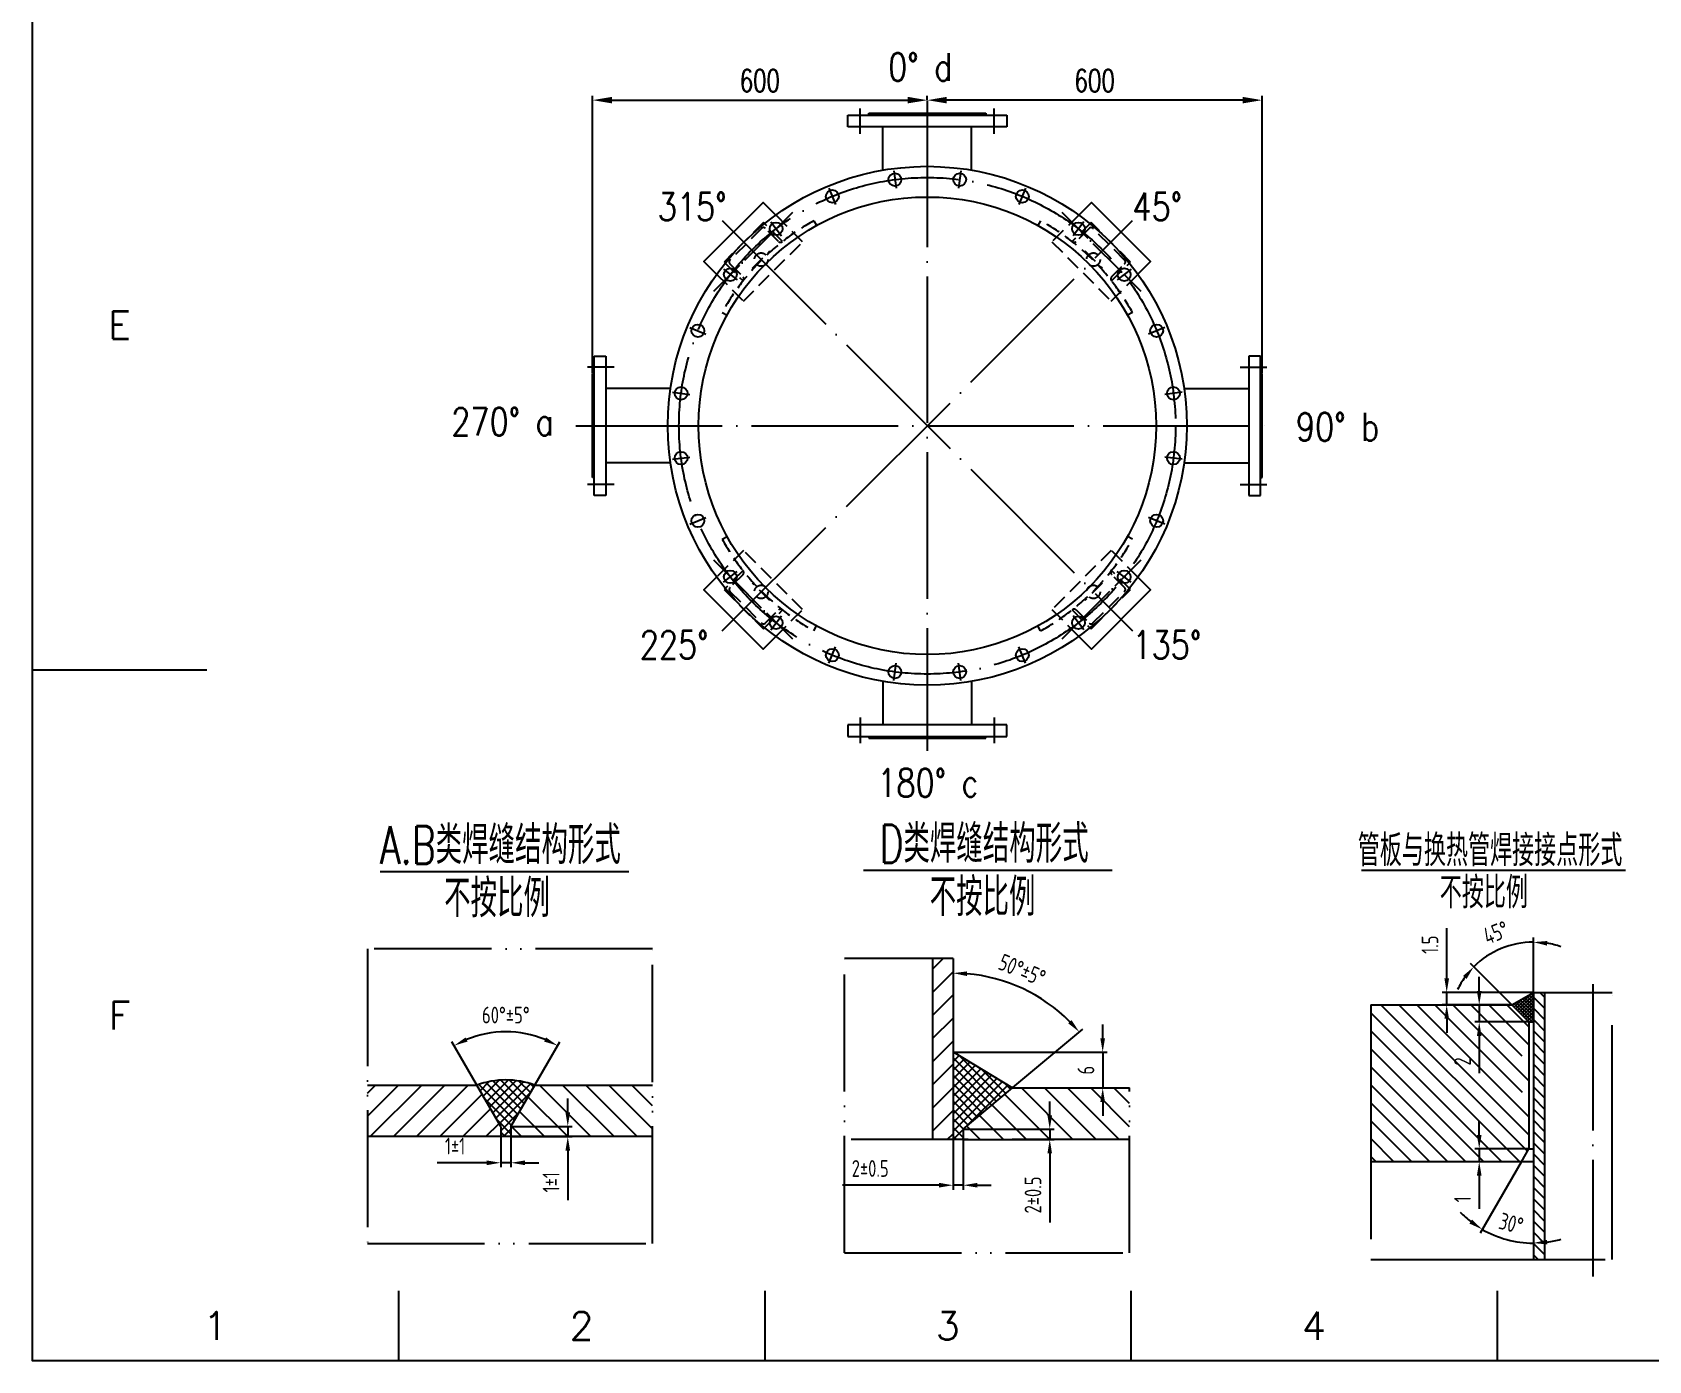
# Model space of a CAD drawing. Extents: x 85951 to 91201, y 374 to 7799.
# Drawn here: x 85951 to 88848, y 374 to 2754 of the extents above; entities that cross this region are included whole.
import ezdxf
from ezdxf.enums import TextEntityAlignment as Align

# ---------------------------------------------------------------- set-up
doc = ezdxf.new("R2010")
doc.units = 0
doc.header["$LTSCALE"] = 420
doc.header["$MEASUREMENT"] = 0
for name, pattern in [('CENTER', [2, 1.25, -0.25, 0.25, -0.25]), ('CENTER1', [0.75, 0.625, -0.0625, 0, -0.0625]), ('CENTER3', [0.375, 0.3125, -0.03125, 0, -0.03125]), ('CENTERX2', [1.5, 1.25, -0.125, 0, -0.125]), ('DASHED', [0.75, 0.5, -0.25]), ('DIVIDE1', [0.6875, 0.5, -0.0625, 0, -0.0625, 0, -0.0625]), ('DIVIDEX2', [1.375, 1, -0.125, 0, -0.125, 0, -0.125])]:
    doc.linetypes.add(name, pattern=pattern)
doc.layers.get('0').update_dxf_attribs({"linetype": 'CONTINUOUS'})
doc.layers.get('DEFPOINTS').update_dxf_attribs({"linetype": 'CONTINUOUS'})
for name, color, linetype in [('1轮廓实线层', 7, 'CONTINUOUS'), ('3中心线层', 1, 'CENTER'), ('4虚线层', 6, 'DASHED'), ('A', 2, 'CONTINUOUS'), ('B', 7, 'CONTINUOUS'), ('C1', 1, 'CENTER1'), ('C3', 1, 'CENTER3'), ('D', 4, 'DIVIDEX2'), ('D1', 4, 'DIVIDE1')]:
    doc.layers.add(name, color=color, linetype=linetype)
doc.styles.add('HZ', font='ROMANS.SHX', dxfattribs={"width": 0.7, "bigfont": 'hztxt.shx'})
doc.styles.add('HZTXT', font='isocp.shx', dxfattribs={"width": 0.8, "bigfont": 'HZTXT.shx'})
doc.styles.add('PC_TEXTSTYLE', font='romans.shx', dxfattribs={"width": 0.8, "bigfont": 'hzfs.shx'})
doc.styles.get("Standard").update_dxf_attribs({"font": 'isocp.shx', "width": 0.707, "bigfont": 'hztxt.shx'})
doc.styles.add('TH_GBDIM', font='romans.shx', dxfattribs={"width": 0.8, "bigfont": 'gbcbig.shx'})
doc.dimstyles.new('STANDARD_WS$0', dxfattribs={"dimtxt": 2.5, "dimasz": 2.5, "dimexe": 1.25, "dimexo": 0.625, "dimtad": 1, "dimdec": 4, "dimdsep": 46, "dimtxsty": 'Standard', "dimcen": 2.5, "dimadec": 0, "dimazin": 0, "dimtfac": 1, "dimtdec": 4, "dimtmove": 0, "dimatfit": 0, "dimfxl": 0, "dimtolj": 1, "dimtzin": 0, "dimarcsym": 0})
doc.dimstyles.new('STANDARD_WS$2', dxfattribs={"dimtxt": 2.5, "dimasz": 2.5, "dimexe": 1.25, "dimexo": 0.625, "dimtad": 3, "dimtih": 1, "dimtoh": 1, "dimdec": 4, "dimdsep": 46, "dimtxsty": 'Standard', "dimcen": 2.5, "dimadec": 4, "dimazin": 0, "dimtfac": 1, "dimtdec": 4, "dimtmove": 0, "dimatfit": 3, "dimfxl": 0, "dimtolj": 1, "dimtzin": 0, "dimarcsym": 0})

# ---------------------------------------------------------------- blocks, each defined once
blk = doc.blocks.new('*D273')
at = {"layer": 'B', "color": 0, "lineweight": -2}
for p, q in [((86954.9, 2142.7), (86954.9, 2640.8)), ((87554.9, 2632.8), (87554.9, 2640.8)), ((86989.9, 2632.8), (87519.9, 2632.8))]:
    blk.add_line(p, q, dxfattribs=at)
at = {"layer": 'B', "color": 0}
for points in [[(86989.9, 2638.7), (86989.9, 2627), (86954.9, 2632.8)], [(87519.9, 2638.7), (87519.9, 2627), (87554.9, 2632.8)]]:
    blk.add_solid(points, dxfattribs=at)
at = {"layer": 'DEFPOINTS', "color": 0}
for p in [(87554.9, 2632.8), (87554.9, 2631.8), (86954.9, 2141.7)]:
    blk.add_point(p, dxfattribs=at)
at = {"layer": 'B', "color": 0, "insert": (87254.9, 2667.8), "char_height": 40, "attachment_point": 5, "style": 'HZ'}
blk.add_mtext('\\A1;600', dxfattribs=at)
blk = doc.blocks.new('*D274')
at = {"layer": 'B', "color": 0, "lineweight": -2}
for p, q in [((87554.9, 2632.8), (87554.9, 2640.8)), ((88154.9, 2142.7), (88154.9, 2640.8)), ((88119.9, 2632.8), (87589.9, 2632.8))]:
    blk.add_line(p, q, dxfattribs=at)
at = {"layer": 'B', "color": 0}
for points in [[(87589.9, 2638.7), (87589.9, 2627), (87554.9, 2632.8)], [(88119.9, 2638.7), (88119.9, 2627), (88154.9, 2632.8)]]:
    blk.add_solid(points, dxfattribs=at)
at = {"layer": 'DEFPOINTS', "color": 0}
for p in [(87554.9, 2632.8), (87554.9, 2631.8), (88154.9, 2141.7)]:
    blk.add_point(p, dxfattribs=at)
at = {"layer": 'B', "color": 0, "insert": (87854.9, 2667.8), "char_height": 40, "attachment_point": 5, "style": 'HZ'}
blk.add_mtext('\\A1;600', dxfattribs=at)
blk = doc.blocks.new('*D286')
at = {"layer": 'B', "color": 0, "lineweight": -2}
blk.add_line((87708.4, 862.9), (87833.4, 967.8), dxfattribs=at)
blk.add_arc((87601.1, 772.8), 295.3, 44.8523, 85.1477, dxfattribs=at)
at = {"layer": 'B', "color": 0}
for points in [[(87625.9, 1062.9), (87626.2, 1071.2), (87601.1, 1068.1)], [(87813.5, 983.9), (87807.3, 978.3), (87827.3, 962.7)]]:
    blk.add_solid(points, dxfattribs=at)
at = {"layer": 'DEFPOINTS', "color": 0}
for p in [(87601.1, 1098.8), (87763.3, 1019.6), (87707.6, 862.3), (87619.5, 788.3), (87601.1, 769.9)]:
    blk.add_point(p, dxfattribs=at)
at = {"layer": 'B', "color": 0, "insert": (87724.9, 1073.7), "char_height": 30, "attachment_point": 5, "rotation": 337.6302, "style": 'HZTXT'}
blk.add_mtext('\\A1;50%%d%%p{}{}5%%d', dxfattribs=at)
blk = doc.blocks.new('*D289')
at = {"layer": 'B', "color": 0, "lineweight": -2}
for p, q in [((87774.4, 813.3), (87774.4, 838.3)), ((87620.5, 788.3), (87782.4, 788.3)), ((87774.4, 788.3), (87774.4, 769.9)), ((87620.5, 769.9), (87782.4, 769.9)), ((87774.4, 744.9), (87774.4, 621.1))]:
    blk.add_line(p, q, dxfattribs=at)
at = {"layer": 'B', "color": 0}
for points in [[(87770.2, 813.3), (87778.5, 813.3), (87774.4, 788.3)], [(87770.2, 744.9), (87778.5, 744.9), (87774.4, 769.9)]]:
    blk.add_solid(points, dxfattribs=at)
at = {"layer": 'DEFPOINTS', "color": 0}
for p in [(87619.5, 788.3), (87619.5, 769.9), (87774.4, 769.9)]:
    blk.add_point(p, dxfattribs=at)
at = {"layer": 'B', "color": 0, "insert": (87744.4, 670.5), "char_height": 30, "attachment_point": 5, "rotation": 90, "style": 'HZTXT'}
blk.add_mtext('\\A1;2%%p0.5{}{}', dxfattribs=at)
blk = doc.blocks.new('*D291')
at = {"layer": 'B', "color": 0, "lineweight": -2}
for p, q in [((86910.6, 818.5), (86910.6, 843.5)), ((86809.8, 793.5), (86918.6, 793.5)), ((86910.6, 793.5), (86910.6, 775.1)), ((86809.8, 775.1), (86918.6, 775.1)), ((86910.6, 750.1), (86910.6, 661.5))]:
    blk.add_line(p, q, dxfattribs=at)
at = {"layer": 'B', "color": 0}
for points in [[(86906.4, 818.5), (86914.8, 818.5), (86910.6, 793.5)], [(86906.4, 750.1), (86914.8, 750.1), (86910.6, 775.1)]]:
    blk.add_solid(points, dxfattribs=at)
at = {"layer": 'DEFPOINTS', "color": 0}
for p in [(86808.8, 793.5), (86808.8, 775.1), (86910.6, 775.1)]:
    blk.add_point(p, dxfattribs=at)
at = {"layer": 'B', "color": 0, "insert": (86880.6, 693.3), "char_height": 30, "attachment_point": 5, "rotation": 90, "style": 'HZTXT'}
blk.add_mtext('\\A1;1%%p1{}{}', dxfattribs=at)
blk = doc.blocks.new('*D288')
at = {"layer": 'B', "color": 0, "lineweight": -2}
for p, q in [((86790.4, 774.1), (86790.4, 720.2)), ((86808.8, 774.1), (86808.8, 720.2)), ((86765.4, 728.2), (86676.8, 728.2)), ((86808.8, 728.2), (86790.4, 728.2)), ((86833.8, 728.2), (86858.8, 728.2))]:
    blk.add_line(p, q, dxfattribs=at)
at = {"layer": 'B', "color": 0}
for points in [[(86765.4, 732.4), (86765.4, 724), (86790.4, 728.2)], [(86833.8, 732.4), (86833.8, 724), (86808.8, 728.2)]]:
    blk.add_solid(points, dxfattribs=at)
at = {"layer": 'DEFPOINTS', "color": 0}
for p in [(86790.4, 775.1), (86808.8, 775.1), (86790.4, 728.2)]:
    blk.add_point(p, dxfattribs=at)
at = {"layer": 'B', "color": 0, "insert": (86708.6, 758.2), "char_height": 30, "attachment_point": 5, "style": 'HZTXT'}
blk.add_mtext('\\A1;1%%p1{}{}', dxfattribs=at)
blk = doc.blocks.new('*D290')
at = {"layer": 'B', "color": 0, "lineweight": -2}
for p, q in [((87601.1, 768.9), (87601.1, 680)), ((87619.5, 768.9), (87619.5, 680)), ((87576.1, 688), (87403.2, 688)), ((87619.5, 688), (87601.1, 688)), ((87644.5, 688), (87669.5, 688))]:
    blk.add_line(p, q, dxfattribs=at)
at = {"layer": 'B', "color": 0}
for points in [[(87576.1, 692.2), (87576.1, 683.8), (87601.1, 688)], [(87644.5, 692.2), (87644.5, 683.8), (87619.5, 688)]]:
    blk.add_solid(points, dxfattribs=at)
at = {"layer": 'DEFPOINTS', "color": 0}
for p in [(87601.1, 769.9), (87619.5, 769.9), (87619.5, 688)]:
    blk.add_point(p, dxfattribs=at)
at = {"layer": 'B', "color": 0, "insert": (87452.6, 718), "char_height": 30, "attachment_point": 5, "style": 'HZTXT'}
blk.add_mtext('\\A1;2%%p0.5{}{}', dxfattribs=at)
blk = doc.blocks.new('*D285')
at = {"layer": 'B', "color": 0, "lineweight": -2}
for p, q in [((86747.2, 868.3), (86702.8, 945.1)), ((86852, 868.3), (86896.3, 945.1))]:
    blk.add_line(p, q, dxfattribs=at)
blk.add_arc((86799.6, 777.5), 185.5, 67.7277, 112.2723, dxfattribs=at)
at = {"layer": 'B', "color": 0}
for points in [[(86731.1, 945.5), (86727.5, 952.9), (86706.8, 938.2)], [(86871.7, 952.9), (86868.1, 945.5), (86892.3, 938.2)]]:
    blk.add_solid(points, dxfattribs=at)
at = {"layer": 'DEFPOINTS', "color": 0}
for p in [(86831.8, 960.2), (86747.7, 867.4), (86851.5, 867.4), (86790.4, 793.5), (86808.8, 793.5)]:
    blk.add_point(p, dxfattribs=at)
at = {"layer": 'B', "color": 0, "insert": (86799.6, 993), "char_height": 30, "attachment_point": 5, "style": 'HZTXT'}
blk.add_mtext('\\A1;60%%d%%p{}{}5%%d', dxfattribs=at)
blk = doc.blocks.new('*D287')
at = {"layer": 'B', "color": 0, "lineweight": -2}
for p, q in [((87869.3, 951.2), (87869.3, 976.2)), ((87603.2, 926.2), (87877.3, 926.2)), ((87869.3, 926.2), (87869.3, 862.3)), ((87708.6, 862.3), (87877.3, 862.3)), ((87869.3, 837.3), (87869.3, 812.3))]:
    blk.add_line(p, q, dxfattribs=at)
at = {"layer": 'B', "color": 0}
for points in [[(87865.1, 951.2), (87873.4, 951.2), (87869.3, 926.2)], [(87865.1, 837.3), (87873.4, 837.3), (87869.3, 862.3)]]:
    blk.add_solid(points, dxfattribs=at)
at = {"layer": 'DEFPOINTS', "color": 0}
for p in [(87602.2, 926.2), (87707.6, 862.3), (87869.3, 862.3)]:
    blk.add_point(p, dxfattribs=at)
at = {"layer": 'B', "color": 0, "insert": (87839.3, 894.2), "char_height": 30, "attachment_point": 5, "rotation": 90, "style": 'HZTXT'}
blk.add_mtext('\\A1;6{}{}', dxfattribs=at)
blk = doc.blocks.new('*D293')
at = {"layer": 'B', "color": 0, "lineweight": -2}
for p, q in [((88544.1, 778.3), (88544.1, 803.3)), ((88632, 753.3), (88536.1, 753.3)), ((88544.1, 753.3), (88544.1, 730.2)), ((88618.7, 730.2), (88536.1, 730.2)), ((88544.1, 705.2), (88544.1, 645.4))]:
    blk.add_line(p, q, dxfattribs=at)
at = {"layer": 'B', "color": 0}
for points in [[(88539.9, 778.3), (88548.3, 778.3), (88544.1, 753.3)], [(88539.9, 705.2), (88548.3, 705.2), (88544.1, 730.2)]]:
    blk.add_solid(points, dxfattribs=at)
at = {"layer": 'DEFPOINTS', "color": 0}
for p in [(88633, 753.3), (88544.1, 730.2), (88619.7, 730.2)]:
    blk.add_point(p, dxfattribs=at)
at = {"layer": 'B', "color": 0, "insert": (88514.1, 662.8), "char_height": 30, "attachment_point": 5, "rotation": 90, "style": 'HZTXT'}
blk.add_mtext('\\A1;1', dxfattribs=at)
blk = doc.blocks.new('*D282')
at = {"layer": 'B', "color": 0, "lineweight": -2}
blk.add_line((88619.2, 729.3), (88545.6, 601.9), dxfattribs=at)
for start, end in [(224.3204, 232.1602), (240, 270), (277.8398, 285.6796)]:
    blk.add_arc((88641.1, 767.2), 182.9, start, end, dxfattribs=at)
at = {"layer": 'B', "color": 0}
for points in [[(88531.2, 626.2), (88526.6, 619.3), (88549.6, 608.8)], [(88666.3, 581.9), (88665.7, 590.2), (88641.1, 584.3)]]:
    blk.add_solid(points, dxfattribs=at)
at = {"layer": 'DEFPOINTS', "color": 0}
for p in [(88641.1, 1033.6), (88633, 753.3), (88619.7, 730.2), (88578.5, 595.3), (88641.1, 555)]:
    blk.add_point(p, dxfattribs=at)
at = {"layer": 'B', "color": 0, "insert": (88601.5, 619.5), "char_height": 30, "attachment_point": 5, "rotation": 345, "style": 'HZTXT'}
blk.add_mtext('\\A1;30°{}{}', dxfattribs=at)
blk = doc.blocks.new('*D283')
at = {"layer": 'B', "color": 0, "lineweight": -2}
for p, q in [((88641.1, 1034.6), (88641.1, 1131.7)), ((88601.7, 1012.1), (88528.7, 1085.1))]:
    blk.add_line(p, q, dxfattribs=at)
for start, end in [(90, 135), (71.0004, 80.5002), (144.4998, 153.9996)]:
    blk.add_arc((88641.1, 972.7), 151, start, end, dxfattribs=at)
at = {"layer": 'B', "color": 0}
for points in [[(88665.6, 1117.4), (88666.3, 1125.7), (88641.1, 1123.7)], [(88515, 1063.1), (88521.3, 1057.7), (88534.3, 1079.4)]]:
    blk.add_solid(points, dxfattribs=at)
at = {"layer": 'DEFPOINTS', "color": 0}
for p in [(88565.6, 1103.4), (88641.1, 1033.6), (88602.4, 1011.4), (88633.1, 980.6), (88641.1, 555)]:
    blk.add_point(p, dxfattribs=at)
at = {"layer": 'B', "color": 0, "insert": (88574.1, 1140.8), "char_height": 30, "attachment_point": 5, "rotation": 21.7264, "style": 'HZTXT'}
blk.add_mtext('\\A1;45°', dxfattribs=at)
blk = doc.blocks.new('*D281')
at = {"layer": 'B', "color": 0, "lineweight": -2}
for p, q in [((88485.8, 1058.6), (88485.8, 1149)), ((88640.1, 1033.6), (88477.8, 1033.6)), ((88485.8, 1011.3), (88485.8, 1033.6)), ((88601.3, 1011.3), (88477.8, 1011.3)), ((88485.8, 986.3), (88485.8, 961.3))]:
    blk.add_line(p, q, dxfattribs=at)
at = {"layer": 'B', "color": 0}
for points in [[(88481.7, 1058.6), (88490, 1058.6), (88485.8, 1033.6)], [(88481.7, 986.3), (88490, 986.3), (88485.8, 1011.3)]]:
    blk.add_solid(points, dxfattribs=at)
at = {"layer": 'DEFPOINTS', "color": 0}
for p in [(88641.1, 1033.6), (88485.8, 1011.3), (88602.3, 1011.3)]:
    blk.add_point(p, dxfattribs=at)
at = {"layer": 'B', "color": 0, "insert": (88455.8, 1119.1), "char_height": 30, "attachment_point": 5, "rotation": 90, "style": 'HZTXT'}
blk.add_mtext('\\A1;1.5{}{}', dxfattribs=at)
blk = doc.blocks.new('*D292')
at = {"layer": 'B', "color": 0, "lineweight": -2}
for p, q in [((88544.1, 1036.3), (88544.1, 1061.3)), ((88601.3, 1011.3), (88536.1, 1011.3)), ((88544.1, 1011.3), (88544.1, 980.6)), ((88632, 980.6), (88536.1, 980.6)), ((88544.1, 955.6), (88544.1, 889))]:
    blk.add_line(p, q, dxfattribs=at)
at = {"layer": 'B', "color": 0}
for points in [[(88539.9, 1036.3), (88548.3, 1036.3), (88544.1, 1011.3)], [(88539.9, 955.6), (88548.3, 955.6), (88544.1, 980.6)]]:
    blk.add_solid(points, dxfattribs=at)
at = {"layer": 'DEFPOINTS', "color": 0}
for p in [(88602.3, 1011.3), (88544.1, 980.6), (88633, 980.6)]:
    blk.add_point(p, dxfattribs=at)
at = {"layer": 'B', "color": 0, "insert": (88514.1, 909.8), "char_height": 30, "attachment_point": 5, "rotation": 90, "style": 'HZTXT'}
blk.add_mtext('\\A1;2{}{}', dxfattribs=at)

msp = doc.modelspace()

# ---------------------------------------------------------------- hatches: boundary and pattern name
at = {"layer": 'B'}
h = msp.add_hatch(dxfattribs=at)
h.set_pattern_fill('ANSI37', color=256, scale=1.347192, style=0)
h.set_pattern_definition([(45, (84042.7083, -1264.3985), (-3.0245323, 3.0245323), []), (135, (84042.7083, -1264.3985), (-3.0245323, -3.0245323), [])])
h.paths.add_polyline_path([(88633, 980.6), (88641.1, 980.6), (88641.1, 1033.6), (88602.3, 1011.3)])
h = msp.add_hatch(dxfattribs=at)
h.set_pattern_fill('ANSI31', color=256, scale=4.46966, angle=90, style=0)
h.set_pattern_definition([(135, (86222.636, -249.199), (-10.03467, -10.03467), [])])
h.paths.add_polyline_path([(88661.1, 1033.6), (88641.1, 1033.6), (88641.1, 555), (88661.1, 555)])
h = msp.add_hatch(dxfattribs=at)
h.set_pattern_fill('ANSI31', color=256, scale=182.25, angle=90, style=0)
h.set_pattern_definition([(135, (35736.46, -2190.225), (-16.108776, -16.108776), [])])
h.paths.add_polyline_path([(88350.1, 1011.3), (88350.1, 730.2), (88619.7, 730.2), (88633, 753.3), (88633, 824.5), (88620.9, 824.5), (88620.9, 859.1), (88633, 859.1), (88633, 888.4), (88620.9, 888.4), (88620.9, 923.1), (88633, 923.1), (88633, 980.6), (88602.3, 1011.3)])
h.paths.add_polyline_path([(88496.4, 888.4), (88496.4, 917.8), (88542, 917.8), (88542, 888.4)], flags=24)
h = msp.add_hatch(dxfattribs=at)
h.set_pattern_fill('ANSI37', color=256, scale=3.464208, style=0)
h.set_pattern_definition([(45, (83731.278, 10.664), (-7.77737, 7.77737), []), (135, (83731.278, 10.664), (-7.77737, -7.77737), [])])
h.paths.add_polyline_path([(87707.6, 862.3), (87601.1, 926.9), (87601.1, 769.9), (87619.5, 769.9), (87619.5, 788.3)])
h = msp.add_hatch(dxfattribs=at)
h.set_pattern_fill('ANSI37', color=256, scale=3.464208, style=0)
h.set_pattern_definition([(45, (82822.75, -1160.073), (-7.77737, 7.77737), []), (135, (82822.75, -1160.073), (-7.77737, -7.77737), [])])
h.paths.add_polyline_path([(86747.7, 867.4), (86790.4, 793.5), (86790.4, 775.1), (86808.8, 775.1), (86808.8, 793.9), (86809, 793.7), (86851.5, 867.4, 0.177974)])

# ---------------------------------------------------------------- linework, layer by layer
for p, q in [((86263.5, 1611), (85951, 1611)), ((87564.1, 1075.1), (87583.5, 1094.5)), ((87564.1, 1033.6), (87601.1, 1070.6)), ((87564.1, 992.2), (87601.1, 1029.1)), ((87564.1, 950.7), (87601.1, 987.6)), ((87564.1, 909.2), (87601.1, 946.2)), ((87564.1, 867.7), (87601.1, 904.7)), ((86551.6, 853), (86566, 867.4)), ((86551.6, 811.6), (86607.5, 867.4)), ((86556.6, 775.1), (86648.9, 867.4)), ((86598, 775.1), (86690.4, 867.4)), ((86639.5, 775.1), (86731.9, 867.4)), ((86681, 775.1), (86757.1, 851.2)), ((86910.6, 775.1), (86839.3, 846.3)), ((86952.1, 775.1), (86859.7, 867.4)), ((86993.6, 775.1), (86901.2, 867.4)), ((87035, 775.1), (86942.7, 867.4)), ((87062.6, 789), (86984.1, 867.4)), ((87062.6, 830.5), (87025.6, 867.4)), ((87564.1, 826.2), (87601.1, 863.2)), ((87619.5, 788.3), (87707.6, 862.3)), ((87774.4, 769.9), (87693.7, 850.6)), ((87815.9, 769.9), (87723.5, 862.3)), ((87857.3, 769.9), (87765, 862.3)), ((87898.8, 769.9), (87806.4, 862.3)), ((87917.3, 792.8), (87847.9, 862.3)), ((87917.3, 834.3), (87889.4, 862.3)), ((86722.5, 775.1), (86772.3, 824.9)), ((86869.1, 775.1), (86824.1, 820)), ((87564.1, 784.8), (87601.1, 821.7)), ((87691.4, 769.9), (87648.6, 812.7)), ((87732.9, 769.9), (87671.1, 831.6)), ((86763.9, 775.1), (86787.5, 798.6)), ((86827.6, 775.1), (86809, 793.7)), ((87649.9, 769.9), (87626, 793.8)), ((87590.7, 769.9), (87601.1, 780.2))]:
    msp.add_line(p, q)
at = {"color": 0, "linetype": 'ByBlock'}
for p, q in [((87707.6, 862.3), (87858.3, 862.3)), ((86993.6, 775.1), (86976.3, 775.1))]:
    msp.add_line(p, q, dxfattribs=at)
msp.add_lwpolyline([(85951, 7798.5), (91201, 7798.5), (91201, 373.5), (85951, 373.5)], close=True)
at = {"const_width": 0.35}
msp.add_lwpolyline([(86263.5, 7673.5), (86263.5, 498.5), (91076, 498.5), (91076, 7673.5)], close=True, dxfattribs=at)
at = {"layer": '1轮廓实线层'}
for p, q in [((86607.2, 498.5), (86607.2, 373.5)), ((87263.5, 498.5), (87263.5, 373.5)), ((87919.7, 498.5), (87919.7, 373.5)), ((88576, 498.5), (88576, 373.5))]:
    msp.add_line(p, q, dxfattribs=at)
at = {"layer": '3中心线层', "linetype": 'CENTERX2', "ltscale": 0.5}
for p, q in [((87554.9, 2631.8), (87554.9, 1466.6)), ((87494.8, 2506), (87498.9, 2474.8)), ((87615, 2506), (87610.9, 2474.8)), ((87378.6, 2474.9), (87390.6, 2445.8)), ((87731.2, 2474.9), (87719.2, 2445.8)), ((87187.2, 2416.9), (87922.6, 1681.5)), ((87187.2, 1681.5), (87922.6, 2416.9)), ((87274.4, 2414.8), (87293.6, 2389.8)), ((87835.4, 2414.8), (87816.2, 2389.8)), ((87189.4, 2329.7), (87214.4, 2310.5)), ((87920.4, 2329.7), (87895.5, 2310.5)), ((87129.2, 2225.6), (87158.3, 2213.5)), ((87980.6, 2225.6), (87951.5, 2213.5)), ((87098.1, 2109.4), (87129.3, 2105.3)), ((88011.7, 2109.4), (87980.5, 2105.3)), ((86925, 2049.2), (88184.8, 2049.2)), ((87098.1, 1989.1), (87129.3, 1993.2)), ((88011.7, 1989.1), (87980.5, 1993.2)), ((87129.2, 1872.9), (87158.3, 1885)), ((87980.6, 1872.9), (87951.5, 1885)), ((87189.4, 1768.8), (87214.4, 1787.9)), ((87920.4, 1768.8), (87895.5, 1787.9)), ((87274.4, 1683.7), (87293.6, 1708.7)), ((87835.4, 1683.7), (87816.2, 1708.7)), ((87378.6, 1623.6), (87390.6, 1652.7)), ((87731.2, 1623.6), (87719.2, 1652.7)), ((87494.8, 1592.4), (87498.9, 1623.7)), ((87615, 1592.4), (87610.9, 1623.7))]:
    msp.add_line(p, q, dxfattribs=at)
at = {"layer": '3中心线层', "linetype": 'CENTERX2', "ltscale": 0.125}
for p, q in [((87172.3, 2290.4), (87313.7, 2431.8)), ((87796.1, 2431.8), (87937.5, 2290.4)), ((87313.7, 1666.7), (87172.3, 1808.1)), ((87937.5, 1808.1), (87796.1, 1666.7))]:
    msp.add_line(p, q, dxfattribs=at)
at = {"layer": '3中心线层', "linetype": 'CENTERX2', "ltscale": 0.5}
msp.add_circle((87554.9, 2049.2), 445, dxfattribs=at)
at = {"layer": '4虚线层', "ltscale": 0.125}
for p, q in [((87351.8, 2416.8), (87356.6, 2408.1)), ((87758.1, 2416.8), (87753.2, 2408.1)), ((87241.6, 2331.4), (87272.7, 2362.5)), ((87837.1, 2362.5), (87868.2, 2331.4)), ((87187.3, 2252.4), (87196.1, 2247.5)), ((87922.5, 2252.4), (87913.8, 2247.5)), ((87187.3, 1846.1), (87196.1, 1850.9)), ((87922.5, 1846.1), (87913.8, 1850.9)), ((87272.7, 1736), (87241.6, 1767.1)), ((87868.2, 1767.1), (87837.1, 1736)), ((87351.8, 1681.6), (87356.6, 1690.4)), ((87758.1, 1681.6), (87753.2, 1690.4))]:
    msp.add_line(p, q, dxfattribs=at)
for points in [[(87177.4, 2320.7), (87225.4, 2272.7), (87331.4, 2378.8), (87283.4, 2426.8)], [(87295.4, 2379.5), (87261.4, 2413.4), (87190.7, 2342.7), (87224.7, 2308.8)], [(87826.4, 2426.8), (87778.4, 2378.8), (87884.5, 2272.7), (87932.4, 2320.7)], [(87885.2, 2308.8), (87919.1, 2342.7), (87848.4, 2413.4), (87814.4, 2379.5)], [(87257.9, 2402.8), (87201.3, 2346.3)], [(87288.3, 2379.5), (87265, 2402.8)], [(87844.9, 2402.8), (87821.5, 2379.5)], [(87908.5, 2346.3), (87851.9, 2402.8)], [(87201.3, 2339.2), (87224.7, 2315.9)], [(87885.2, 2315.9), (87908.5, 2339.2)], [(87283.4, 1671.7), (87331.4, 1719.7), (87225.4, 1825.8), (87177.4, 1777.8)], [(87932.4, 1777.8), (87884.5, 1825.8), (87778.4, 1719.7), (87826.4, 1671.7)], [(87224.7, 1789.7), (87190.7, 1755.8), (87261.4, 1685), (87295.4, 1719)], [(87224.7, 1782.6), (87201.3, 1759.3)], [(87814.4, 1719), (87848.4, 1685), (87919.1, 1755.8), (87885.2, 1789.7)], [(87908.5, 1759.3), (87885.2, 1782.6)], [(87201.3, 1752.2), (87257.9, 1695.7)], [(87851.9, 1695.7), (87908.5, 1752.2)], [(87265, 1695.7), (87288.3, 1719)], [(87821.5, 1719), (87844.9, 1695.7)]]:
    msp.add_lwpolyline(points, dxfattribs=at)
for centre in [(87257.2, 2347), (87852.6, 2347), (87257.2, 1751.5), (87852.6, 1751.5)]:
    msp.add_circle(centre, 12, dxfattribs=at)
for centre, radius, start, end in [((87554.9, 2049.2), 420, 118.9263, 151.0737), ((87554.9, 2049.2), 420, 28.9263, 61.0737), ((87261.4, 2399.3), 5, 45, 135), ((87291.8, 2383), 5, 225, 315), ((87818, 2383), 5, 225, 315), ((87848.4, 2399.3), 5, 45, 135), ((87204.9, 2342.7), 5, 135, 225), ((87905, 2342.7), 5, 315, 45), ((87221.1, 2312.3), 5, 315, 45), ((87888.7, 2312.3), 5, 135, 225), ((87554.9, 2049.2), 420, 208.9263, 241.0737), ((87554.9, 2049.2), 420, 298.9263, 331.0737), ((87221.1, 1786.2), 5, 315, 45), ((87888.7, 1786.2), 5, 135, 225), ((87204.9, 1755.8), 5, 135, 225), ((87905, 1755.8), 5, 315, 45), ((87291.8, 1715.4), 5, 45, 135), ((87818, 1715.4), 5, 45, 135), ((87261.4, 1699.2), 5, 225, 315), ((87848.4, 1699.2), 5, 225, 315)]:
    msp.add_arc(centre, radius, start, end, dxfattribs=at)
at = {"layer": 'A'}
for p, q in [((87449.9, 2609.2), (87659.9, 2609.2)), ((87449.9, 2606.2), (87449.9, 2609.2)), ((87659.9, 2609.2), (87659.9, 2606.2)), ((87412.4, 2606.2), (87697.4, 2606.2)), ((87412.4, 2585.2), (87412.4, 2606.2)), ((87697.4, 2585.2), (87412.4, 2585.2)), ((87475.4, 2507.4), (87475.4, 2585.2)), ((87634.4, 2507.4), (87634.4, 2585.2)), ((87697.4, 2606.2), (87697.4, 2585.2)), ((86957.9, 1924.2), (86957.9, 2174.2)), ((86957.9, 2174.2), (86978.9, 2174.2)), ((86978.9, 2174.2), (86978.9, 1924.2)), ((88130.9, 2174.2), (88130.9, 1924.2)), ((88151.9, 2174.2), (88130.9, 2174.2)), ((88151.9, 1924.2), (88151.9, 2174.2)), ((86954.9, 1956.7), (86954.9, 2141.7)), ((86954.9, 2141.7), (86957.9, 2141.7)), ((87094.7, 2115.7), (86978.9, 2115.7)), ((88015.1, 2115.7), (88130.9, 2115.7)), ((88154.9, 2141.7), (88151.9, 2141.7)), ((88154.9, 1956.7), (88154.9, 2141.7)), ((87094.7, 1982.7), (86978.9, 1982.7)), ((88015.1, 1982.7), (88130.9, 1982.7)), ((86957.9, 1956.7), (86954.9, 1956.7)), ((88151.9, 1956.7), (88154.9, 1956.7)), ((86978.9, 1924.2), (86957.9, 1924.2)), ((88130.9, 1924.2), (88151.9, 1924.2)), ((87475.4, 1591.1), (87475.4, 1513.2)), ((87634.4, 1591.1), (87634.4, 1513.2)), ((87412.4, 1513.2), (87412.4, 1492.2)), ((87697.4, 1513.2), (87412.4, 1513.2)), ((87697.4, 1492.2), (87697.4, 1513.2)), ((87412.4, 1492.2), (87697.4, 1492.2)), ((87449.9, 1492.2), (87449.9, 1489.2)), ((87449.9, 1489.2), (87659.9, 1489.2)), ((87659.9, 1489.2), (87659.9, 1492.2)), ((86574.2, 1250.3), (87020.1, 1250.3)), ((87440.6, 1252.6), (87886.5, 1252.6)), ((88332.9, 1252.6), (88806.5, 1252.6)), ((87564.1, 1094.5), (87564.1, 769.9)), ((87601.1, 1094.5), (87601.1, 769.9)), ((88602.3, 1011.3), (88641.1, 1033.6)), ((88641.1, 1033.6), (88641.1, 555)), ((88641.1, 1033.6), (88782.1, 1033.6)), ((88661.1, 1033.6), (88661.1, 555)), ((88350.1, 1011.3), (88602.3, 1011.3)), ((88602.3, 1011.3), (88633, 980.6)), ((88633, 980.6), (88633, 753.3)), ((88633, 980.6), (88641.1, 980.6)), ((86551.6, 867.4), (86747.7, 867.4)), ((86790.4, 793.5), (86747.7, 867.4)), ((86808.8, 793.5), (86851.5, 867.4)), ((86851.5, 867.4), (87062.6, 867.4)), ((87707.6, 862.3), (87917.3, 862.3)), ((86790.4, 793.5), (86790.4, 775.1)), ((86808.8, 793.5), (86808.8, 775.1)), ((87619.5, 788.3), (87619.5, 769.9)), ((87062.6, 775.1), (86551.6, 775.1)), ((88619.7, 730.2), (88633, 753.3)), ((88633, 753.3), (88641.1, 753.3)), ((88641.1, 730.2), (88350.1, 730.2))]:
    msp.add_line(p, q, dxfattribs=at)
for points in [[(87283.4, 2426.8), (87260.7, 2449.5), (87154.7, 2343.4), (87177.4, 2320.7)], [(87932.4, 2320.7), (87955.2, 2343.4), (87849.1, 2449.5), (87826.4, 2426.8)], [(87177.4, 1777.8), (87154.7, 1755), (87260.7, 1649), (87283.4, 1671.7)], [(87826.4, 1671.7), (87849.1, 1649), (87955.2, 1755), (87932.4, 1777.8)]]:
    msp.add_lwpolyline(points, dxfattribs=at)
for centre, radius in [((87554.9, 2049.2), 465), ((87496.8, 2490.4), 11.5), ((87613, 2490.4), 11.5), ((87384.6, 2460.4), 11.5), ((87725.2, 2460.4), 11.5), ((87554.9, 2049.2), 410), ((87284, 2402.3), 11.5), ((87825.8, 2402.3), 11.5), ((87201.9, 2320.1), 11.5), ((87907.9, 2320.1), 11.5), ((87143.8, 2219.5), 11.5), ((87966, 2219.5), 11.5), ((87113.7, 2107.3), 11.5), ((87996.1, 2107.3), 11.5), ((87113.7, 1991.2), 11.5), ((87996.1, 1991.2), 11.5), ((87143.8, 1878.9), 11.5), ((87966, 1878.9), 11.5), ((87201.9, 1778.3), 11.5), ((87907.9, 1778.3), 11.5), ((87284, 1696.2), 11.5), ((87825.8, 1696.2), 11.5), ((87384.6, 1638.1), 11.5), ((87725.2, 1638.1), 11.5), ((87496.8, 1608), 11.5), ((87613, 1608), 11.5)]:
    msp.add_circle(centre, radius, dxfattribs=at)
msp.add_arc((86799.6, 726.2), 150.4, 69.817, 110.183, dxfattribs=at)
at = {"layer": 'B'}
msp.add_line((87601.1, 926.9), (87707.6, 862.3), dxfattribs=at)
at = {"layer": 'C1'}
msp.add_line((88747.8, 1048.3), (88747.8, 524.4), dxfattribs=at)
at = {"layer": 'C3'}
for p, q in [((87434.9, 2572.4), (87434.9, 2618)), ((87674.9, 2572.4), (87674.9, 2618)), ((86994, 2154.2), (86946.1, 2154.2)), ((88115.8, 2154.2), (88163.7, 2154.2)), ((86994, 1944.2), (86946.1, 1944.2)), ((88115.8, 1944.2), (88163.7, 1944.2)), ((87434.9, 1526.1), (87434.9, 1480.5)), ((87674.9, 1526.1), (87674.9, 1480.5))]:
    msp.add_line(p, q, dxfattribs=at)
at = {"layer": 'D'}
for p, q in [((88782.1, 555), (88782.1, 1033.6)), ((88350.1, 1011.3), (88350.1, 555)), ((88350.1, 555), (88782.1, 555))]:
    msp.add_line(p, q, dxfattribs=at)
at = {"layer": 'D1'}
for p, q in [((86551.6, 1111.5), (86551.6, 583.8)), ((87062.6, 1111.5), (86551.6, 1111.5)), ((87062.6, 583.8), (87062.6, 1111.5)), ((87406.3, 566.8), (87406.3, 1094.5)), ((87601.1, 1094.5), (87406.3, 1094.5)), ((87917.3, 566.8), (87917.3, 862.3)), ((87917.3, 769.9), (87406.3, 769.9)), ((86551.6, 583.8), (87062.6, 583.8)), ((87406.3, 566.8), (87917.3, 566.8))]:
    msp.add_line(p, q, dxfattribs=at)
at = {"layer": 'DEFPOINTS', "color": 0, "linetype": 'ByBlock'}
for p in [(88641.1, 1033.6), (88641.1, 1033.6), (88641.1, 1033.6), (88602.3, 1011.3), (88603.9, 1009.8), (87601.1, 926.9), (86747.7, 867.4), (86851.5, 867.4), (87707.6, 862.3), (87707.6, 862.3), (86790.4, 793.5), (86808.8, 793.5), (86808.8, 793.5), (87619.5, 788.3), (87619.5, 788.3), (86790.4, 775.1), (86808.8, 775.1), (86993.6, 775.1), (86993.6, 775.1), (87601.1, 769.9), (87601.1, 769.9), (87619.5, 769.9), (88633, 753.3), (88619.7, 730.2), (88641.1, 555), (88641.1, 555)]:
    msp.add_point(p, dxfattribs=at)

# ---------------------------------------------------------------- texts
at = {"style": 'TH_GBDIM'}
for s, p in [('E', (86107.2, 2229.8)), ('F', (86107.2, 992.3))]:
    msp.add_text(s, height=50, dxfattribs=at).set_placement(p, align=Align.MIDDLE)
at = {"layer": '1轮廓实线层', "lineweight": -3, "style": 'PC_TEXTSTYLE', "width": 0.8}
for s, p in [('0%%d d', (87484.8, 2667.2)), ('315%%d', (87071.9, 2416.9)), ('45%%d', (87922.6, 2416.9)), ('270%%d a', (86701.8, 2031.5)), ('90%%d b', (88215.7, 2022.1)), ('225%%d', (87039.5, 1631.5)), ('135%%d', (87922.6, 1631.5)), ('180%%d c', (87465.3, 1384.1))]:
    msp.add_text(s, height=50, dxfattribs=at).set_placement(p)
at = {"layer": '1轮廓实线层', "style": 'TH_GBDIM'}
for s, p in [('1', (86279.1, 436)), ('2', (86935.3, 436)), ('3', (87591.6, 436)), ('4', (88247.8, 436))]:
    msp.add_text(s, height=50, dxfattribs=at).set_placement(p, align=Align.MIDDLE)
at = {"layer": 'B', "style": 'HZ', "width": 0.7}
for s, height, p in [('A.B类焊缝结构形式', 67.74, (86574.2, 1263.9)), ('D类焊缝结构形式', 67.74, (87469.5, 1266.1)), ('管板与换热管焊接接点形式', 56.454, (88326.4, 1259.9)), ('不按比例', 67.74, (87559.2, 1170.6)), ('不按比例', 56.45, (88473.4, 1184.2)), ('不按比例', 67.74, (86689, 1168.3))]:
    msp.add_text(s, height=height, dxfattribs=at).set_placement(p)

# ---------------------------------------------------------------- dimensions: what is measured, and where the dimension line sits
at = {"layer": 'B'}
dim = msp.add_linear_dim(base=(87554.9, 2632.8), p1=(86954.9, 2141.7), p2=(87554.9, 2631.8), dimstyle='STANDARD_WS$0', override={"dimtxt": 40, "dimasz": 35, "dimexe": 8, "dimexo": 1, "dimgap": 15, "dimdec": 0, "dimtxsty": 'HZ', "dimcen": 25}, dxfattribs=at)
dim.commit()
dim.dimension.update_dxf_attribs({"geometry": '*D273', "text_midpoint": (87254.9, 2667.8)})
dim = msp.add_linear_dim(base=(87554.9, 2632.8), p1=(88154.9, 2141.7), p2=(87554.9, 2631.8), angle=180, dimstyle='STANDARD_WS$0', override={"dimtxt": 40, "dimasz": 35, "dimexe": 8, "dimexo": 1, "dimgap": 15, "dimdec": 0, "dimtxsty": 'HZ', "dimcen": 25}, dxfattribs=at)
dim.commit()
dim.dimension.update_dxf_attribs({"geometry": '*D274', "text_midpoint": (87854.9, 2667.8)})
dim = msp.add_angular_dim_2l(base=(88565.6, 1103.4), line1=((88641.1, 1033.6), (88641.1, 555)), line2=((88633.1, 980.6), (88602.4, 1011.4)), dimstyle='STANDARD_WS$2', override={"dimtxt": 30, "dimasz": 25, "dimexe": 8, "dimexo": 1, "dimgap": 15, "dimtad": 1, "dimtih": 0, "dimtoh": 0, "dimdec": 0, "dimtxsty": 'HZTXT', "dimcen": 25, "dimadec": 0, "dimatfit": 0}, dxfattribs=at)
dim.commit()
dim.dimension.update_dxf_attribs({"geometry": '*D283', "text_midpoint": (88585.2, 1112.9), "dimtype": 162})
for base, p1, p2, text, picture, middle in [((88485.8, 1011.3), (88641.1, 1033.6), (88602.3, 1011.3), '1.5{}{}', '*D281', (88485.8, 1119.1)), ((87869.3, 862.3), (87602.2, 926.2), (87707.6, 862.3), '6{}{}', '*D287', (87869.3, 894.2))]:
    dim = msp.add_linear_dim(base=base, p1=p1, p2=p2, angle=90, text=text, dimstyle='STANDARD_WS$0', override={"dimtxt": 30, "dimasz": 25, "dimexe": 8, "dimexo": 1, "dimgap": 15, "dimdec": 0, "dimtxsty": 'HZTXT', "dimcen": 25}, dxfattribs=at)
    dim.commit()
    dim.dimension.update_dxf_attribs({"geometry": picture, "text_midpoint": middle, "dimtype": 160})
for base, line1, line2, text, picture, middle in [((87763.3, 1019.6), ((87619.5, 788.3), (87707.6, 862.3)), ((87601.1, 1098.8), (87601.1, 769.9)), '50%%d%%p{}{}5%%d', '*D286', (87713.4, 1045.9)), ((88578.5, 595.3), ((88641.1, 1033.6), (88641.1, 555)), ((88619.7, 730.2), (88633, 753.3)), '<>{}{}', '*D282', (88593.7, 590.5)), ((86831.8, 960.2), ((86808.8, 793.5), (86851.5, 867.4)), ((86790.4, 793.5), (86747.7, 867.4)), '60%%d%%p{}{}5%%d', '*D285', (86799.6, 963))]:
    dim = msp.add_angular_dim_2l(base=base, line1=line1, line2=line2, text=text, dimstyle='STANDARD_WS$2', override={"dimtxt": 30, "dimasz": 25, "dimexe": 8, "dimexo": 1, "dimgap": 15, "dimtad": 1, "dimtih": 0, "dimtoh": 0, "dimdec": 0, "dimtxsty": 'HZTXT', "dimcen": 25, "dimadec": 0, "dimatfit": 0}, dxfattribs=at)
    dim.commit()
    dim.dimension.update_dxf_attribs({"geometry": picture, "text_midpoint": middle, "dimtype": 162})
for base, p1, p2, text, picture, middle in [((88544.1, 980.6), (88602.3, 1011.3), (88633, 980.6), '2{}{}', '*D292', (88514.1, 909.8)), ((86910.6, 775.1), (86808.8, 793.5), (86808.8, 775.1), '1%%p1{}{}', '*D291', (86880.6, 693.3)), ((87774.4, 769.9), (87619.5, 788.3), (87619.5, 769.9), '2%%p0.5{}{}', '*D289', (87744.4, 670.5)), ((88544.1, 730.2), (88633, 753.3), (88619.7, 730.2), '1', '*D293', (88514.1, 662.8))]:
    dim = msp.add_linear_dim(base=base, p1=p1, p2=p2, angle=90, text=text, dimstyle='STANDARD_WS$0', override={"dimtxt": 30, "dimasz": 25, "dimexe": 8, "dimexo": 1, "dimgap": 15, "dimdec": 0, "dimtxsty": 'HZTXT', "dimcen": 25}, dxfattribs=at)
    dim.commit()
    dim.dimension.update_dxf_attribs({"geometry": picture, "text_midpoint": middle})
dim = msp.add_linear_dim(base=(86790.4, 728.2), p1=(86808.8, 775.1), p2=(86790.4, 775.1), text='1%%p1{}{}', dimstyle='STANDARD_WS$0', override={"dimtxt": 30, "dimasz": 25, "dimexe": 8, "dimexo": 1, "dimgap": 15, "dimdec": 0, "dimtxsty": 'HZTXT', "dimcen": 25}, dxfattribs=at)
dim.commit()
dim.dimension.update_dxf_attribs({"geometry": '*D288', "text_midpoint": (86708.6, 758.2)})
dim = msp.add_linear_dim(base=(87619.5, 688), p1=(87601.1, 769.9), p2=(87619.5, 769.9), text='2%%p0.5{}{}', dimstyle='STANDARD_WS$0', override={"dimtxt": 30, "dimasz": 25, "dimexe": 8, "dimexo": 1, "dimgap": 15, "dimdec": 0, "dimtxsty": 'HZTXT', "dimcen": 25}, dxfattribs=at)
dim.commit()
dim.dimension.update_dxf_attribs({"geometry": '*D290', "text_midpoint": (87452.6, 688), "dimtype": 160})

doc.saveas('drawing.dxf')
